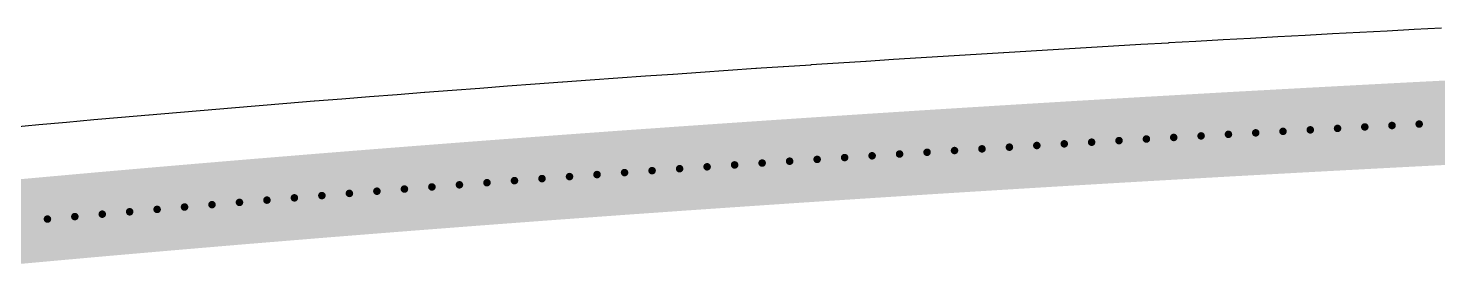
# Model space of a CAD drawing. Header units: millimetres. Extents: x -14 to 86, y -29 to 39.
# Drawn here: x 25.438 to 29.686, y -3.196 to -2.471 of the extents above; entities that cross this region are included whole.
import ezdxf

# ---------------------------------------------------------------- set-up
doc = ezdxf.new("R2010")
doc.units = ezdxf.units.MM
for name, color, linetype in [('BottomLayer', 5, 'Continuous'), ('KeepOutLayer', 6, 'Continuous'), ('Mechanical1', 6, 'Continuous'), ('TopLayer', 1, 'Continuous')]:
    doc.layers.add(name, color=color, linetype=linetype)

msp = doc.modelspace()

# ---------------------------------------------------------------- linework, layer by layer
at = {"layer": 'BottomLayer'}
for p, q in [((29.0393, -2.5066), (28.9569, -2.5113)), ((29.0394, -2.5066), (29.0393, -2.5066)), ((29.0393, -2.5066), (29.0393, -2.5066)), ((29.1217, -2.502), (29.0394, -2.5066)), ((29.1218, -2.5021), (29.1217, -2.502)), ((29.1219, -2.502), (29.1218, -2.5021)), ((29.2042, -2.4975), (29.1219, -2.502)), ((29.2043, -2.4975), (29.2042, -2.4975)), ((29.2042, -2.4975), (29.2042, -2.4975)), ((29.2865, -2.493), (29.2043, -2.4975)), ((29.2866, -2.493), (29.2865, -2.493)), ((29.2867, -2.493), (29.2866, -2.493)), ((29.3688, -2.4886), (29.2867, -2.493)), ((29.3689, -2.4886), (29.3688, -2.4886)), ((29.369, -2.4886), (29.3689, -2.4886)), ((29.4511, -2.4842), (29.369, -2.4886)), ((29.4512, -2.4842), (29.4511, -2.4842)), ((29.4511, -2.4842), (29.4511, -2.4842)), ((29.5332, -2.4799), (29.4512, -2.4842)), ((29.5333, -2.4799), (29.5332, -2.4799)), ((29.5334, -2.4799), (29.5333, -2.4799)), ((29.6153, -2.4756), (29.5334, -2.4799)), ((29.6154, -2.4756), (29.6153, -2.4756)), ((29.6155, -2.4756), (29.6154, -2.4756)), ((29.6974, -2.4714), (29.6155, -2.4756)), ((28.3776, -2.5453), (28.2949, -2.5504)), ((28.3777, -2.5453), (28.3776, -2.5453)), ((28.3778, -2.5453), (28.3777, -2.5453)), ((28.4605, -2.5402), (28.3778, -2.5453)), ((28.4606, -2.5403), (28.4605, -2.5402)), ((28.4607, -2.5402), (28.4606, -2.5403)), ((28.5433, -2.5353), (28.4607, -2.5402)), ((28.5434, -2.5353), (28.5433, -2.5353)), ((28.5435, -2.5353), (28.5434, -2.5353)), ((28.6261, -2.5304), (28.5435, -2.5353)), ((28.6262, -2.5304), (28.6261, -2.5304)), ((28.6263, -2.5304), (28.6262, -2.5304)), ((28.7088, -2.5255), (28.6263, -2.5304)), ((28.7089, -2.5255), (28.7088, -2.5255)), ((28.709, -2.5255), (28.7089, -2.5255)), ((28.7915, -2.5207), (28.709, -2.5255)), ((28.7916, -2.5207), (28.7915, -2.5207)), ((28.7917, -2.5207), (28.7916, -2.5207)), ((28.8741, -2.516), (28.7917, -2.5207)), ((28.8742, -2.516), (28.8741, -2.516)), ((28.8743, -2.5159), (28.8742, -2.516)), ((28.9567, -2.5113), (28.8743, -2.5159)), ((28.9568, -2.5113), (28.9567, -2.5113)), ((28.9569, -2.5113), (28.9568, -2.5113)), ((27.7136, -2.5877), (27.6307, -2.5932)), ((27.7137, -2.5877), (27.7136, -2.5877)), ((27.7138, -2.5877), (27.7137, -2.5877)), ((27.7967, -2.5822), (27.7138, -2.5877)), ((27.7968, -2.5822), (27.7967, -2.5822)), ((27.7969, -2.5821), (27.7968, -2.5822)), ((27.8798, -2.5767), (27.7969, -2.5821)), ((27.8799, -2.5767), (27.8798, -2.5767)), ((27.88, -2.5767), (27.8799, -2.5767)), ((27.9628, -2.5713), (27.88, -2.5767)), ((27.9629, -2.5713), (27.9628, -2.5713)), ((27.963, -2.5713), (27.9629, -2.5713)), ((28.0459, -2.566), (27.963, -2.5713)), ((28.046, -2.566), (28.0459, -2.566)), ((28.0461, -2.566), (28.046, -2.566)), ((28.1288, -2.5607), (28.0461, -2.566)), ((28.1289, -2.5607), (28.1288, -2.5607)), ((28.129, -2.5607), (28.1289, -2.5607)), ((28.2118, -2.5555), (28.129, -2.5607)), ((28.2119, -2.5555), (28.2118, -2.5555)), ((28.212, -2.5555), (28.2119, -2.5555)), ((28.2947, -2.5504), (28.212, -2.5555)), ((28.2948, -2.5504), (28.2947, -2.5504)), ((28.2949, -2.5504), (28.2948, -2.5504)), ((27.0484, -2.6341), (26.9654, -2.6402)), ((27.0485, -2.6341), (27.0484, -2.6341)), ((27.0486, -2.6341), (27.0485, -2.6341)), ((27.1316, -2.6281), (27.0486, -2.6341)), ((27.1317, -2.6281), (27.1316, -2.6281)), ((27.1318, -2.6281), (27.1317, -2.6281)), ((27.2147, -2.6221), (27.1318, -2.6281)), ((27.2149, -2.6221), (27.2147, -2.6221)), ((27.215, -2.6221), (27.2149, -2.6221)), ((27.2979, -2.6162), (27.215, -2.6221)), ((27.298, -2.6162), (27.2979, -2.6162)), ((27.2981, -2.6162), (27.298, -2.6162)), ((27.3811, -2.6104), (27.2981, -2.6162)), ((27.3812, -2.6104), (27.3811, -2.6104)), ((27.3813, -2.6103), (27.3812, -2.6104)), ((27.4643, -2.6046), (27.3813, -2.6103)), ((27.4644, -2.6046), (27.4643, -2.6046)), ((27.4645, -2.6046), (27.4644, -2.6046)), ((27.5474, -2.5989), (27.4645, -2.6046)), ((27.5475, -2.5989), (27.5474, -2.5989)), ((27.5476, -2.5989), (27.5475, -2.5989)), ((27.6305, -2.5932), (27.5476, -2.5989)), ((27.6306, -2.5933), (27.6305, -2.5932)), ((27.6307, -2.5932), (27.6306, -2.5933)), ((26.5493, -2.6718), (26.4664, -2.6783)), ((26.5494, -2.6718), (26.5493, -2.6718)), ((26.5495, -2.6718), (26.5494, -2.6718)), ((26.6325, -2.6653), (26.5495, -2.6718)), ((26.6326, -2.6653), (26.6325, -2.6653)), ((26.6327, -2.6653), (26.6326, -2.6653)), ((26.7156, -2.6589), (26.6327, -2.6653)), ((26.7158, -2.659), (26.7156, -2.6589)), ((26.7159, -2.6589), (26.7158, -2.659)), ((26.7988, -2.6526), (26.7159, -2.6589)), ((26.7989, -2.6526), (26.7988, -2.6526)), ((26.7991, -2.6526), (26.7989, -2.6526)), ((26.882, -2.6464), (26.7991, -2.6526)), ((26.8821, -2.6464), (26.882, -2.6464)), ((26.8822, -2.6464), (26.8821, -2.6464)), ((26.9652, -2.6402), (26.8822, -2.6464)), ((26.9653, -2.6402), (26.9652, -2.6402)), ((26.9654, -2.6402), (26.9653, -2.6402)), ((25.9676, -2.719), (25.8848, -2.7261)), ((25.9677, -2.719), (25.9676, -2.719)), ((25.9678, -2.719), (25.9677, -2.719)), ((26.0506, -2.7121), (25.9678, -2.719)), ((26.0507, -2.7121), (26.0506, -2.7121)), ((26.0509, -2.712), (26.0507, -2.7121)), ((26.1337, -2.7052), (26.0509, -2.712)), ((26.1338, -2.7052), (26.1337, -2.7052)), ((26.1339, -2.7051), (26.1338, -2.7052)), ((26.2168, -2.6983), (26.1339, -2.7051)), ((26.2169, -2.6984), (26.2168, -2.6983)), ((26.217, -2.6983), (26.2169, -2.6984)), ((26.2999, -2.6916), (26.217, -2.6983)), ((26.3, -2.6916), (26.2999, -2.6916)), ((26.3001, -2.6916), (26.3, -2.6916)), ((26.383, -2.6849), (26.3001, -2.6916)), ((26.3831, -2.6849), (26.383, -2.6849)), ((26.3832, -2.6849), (26.3831, -2.6849)), ((26.4661, -2.6783), (26.3832, -2.6849)), ((26.4663, -2.6783), (26.4661, -2.6783)), ((26.4664, -2.6783), (26.4663, -2.6783)), ((25.5528, -2.755), (25.4702, -2.7625)), ((25.5529, -2.7551), (25.5528, -2.755)), ((25.553, -2.755), (25.5529, -2.7551)), ((25.6357, -2.7477), (25.553, -2.755)), ((25.6358, -2.7477), (25.6357, -2.7477)), ((25.6359, -2.7477), (25.6358, -2.7477)), ((25.7186, -2.7404), (25.6359, -2.7477)), ((25.7187, -2.7404), (25.7186, -2.7404)), ((25.7189, -2.7404), (25.7187, -2.7404)), ((25.8015, -2.7332), (25.7189, -2.7404)), ((25.8017, -2.7332), (25.8015, -2.7332)), ((25.8018, -2.7332), (25.8017, -2.7332)), ((25.8845, -2.7261), (25.8018, -2.7332)), ((25.8847, -2.7261), (25.8845, -2.7261)), ((25.8848, -2.7261), (25.8847, -2.7261)), ((25.4699, -2.7625), (25.3874, -2.77)), ((25.4701, -2.7625), (25.4699, -2.7625)), ((25.4702, -2.7625), (25.4701, -2.7625))]:
    msp.add_line(p, q, dxfattribs=at)
at = {"layer": 'KeepOutLayer', "const_width": 0.254}
for points in [[(29.5482, -2.7644), (29.6302, -2.7601)], [(29.6302, -2.7601), (29.712, -2.7559)], [(29.712, -2.7559), (29.7938, -2.7517)], [(29.7938, -2.7517), (29.8756, -2.7476)], [(28.808, -2.8051), (28.8905, -2.8004)], [(28.8905, -2.8004), (28.9729, -2.7957)], [(28.9729, -2.7957), (29.0552, -2.791)], [(29.0552, -2.791), (29.1375, -2.7865)], [(29.1375, -2.7865), (29.2198, -2.782)], [(29.2198, -2.782), (29.302, -2.7775)], [(29.302, -2.7775), (29.3841, -2.7731)], [(29.3841, -2.7731), (29.4662, -2.7687)], [(29.4662, -2.7687), (29.5482, -2.7644)], [(28.0641, -2.8503), (28.1469, -2.845)], [(28.1469, -2.845), (28.2297, -2.8398)], [(28.2297, -2.8398), (28.3124, -2.8347)], [(28.3124, -2.8347), (28.3951, -2.8296)], [(28.3951, -2.8296), (28.4777, -2.8246)], [(28.4777, -2.8246), (28.5604, -2.8196)], [(28.5604, -2.8196), (28.643, -2.8147)], [(28.643, -2.8147), (28.7255, -2.8099)], [(28.7255, -2.8099), (28.808, -2.8051)], [(27.484, -2.8888), (27.5669, -2.8831)], [(27.5669, -2.8831), (27.6498, -2.8775)], [(27.6498, -2.8775), (27.7327, -2.8719)], [(27.7327, -2.8719), (27.8156, -2.8664)], [(27.8156, -2.8664), (27.8984, -2.861)], [(27.8984, -2.861), (27.9813, -2.8556)], [(27.9813, -2.8556), (28.0641, -2.8503)], [(26.8204, -2.9367), (26.9033, -2.9305)], [(26.9033, -2.9305), (26.9863, -2.9243)], [(26.9863, -2.9243), (27.0692, -2.9182)], [(27.0692, -2.9182), (27.1522, -2.9122)], [(27.1522, -2.9122), (27.2351, -2.9062)], [(27.2351, -2.9062), (27.3181, -2.9004)], [(27.3181, -2.9004), (27.401, -2.8945)], [(27.401, -2.8945), (27.484, -2.8888)], [(26.3229, -2.9755), (26.4058, -2.9689)], [(26.4058, -2.9689), (26.4887, -2.9623)], [(26.4887, -2.9623), (26.5716, -2.9558)], [(26.5716, -2.9558), (26.6545, -2.9494)], [(26.6545, -2.9494), (26.7374, -2.943)], [(26.7374, -2.943), (26.8204, -2.9367)], [(25.8262, -3.017), (25.9089, -3.0099)], [(25.9089, -3.0099), (25.9917, -3.0029)], [(25.9917, -3.0029), (26.0744, -2.9959)], [(26.0744, -2.9959), (26.1572, -2.9891)], [(26.1572, -2.9891), (26.2401, -2.9823)], [(26.2401, -2.9823), (26.3229, -2.9755)], [(25.3307, -3.0613), (25.4131, -3.0537)], [(25.4131, -3.0537), (25.4957, -3.0462)], [(25.4957, -3.0462), (25.5782, -3.0388)], [(25.5782, -3.0388), (25.6609, -3.0314)], [(25.6609, -3.0314), (25.7435, -3.0242)], [(25.7435, -3.0242), (25.8262, -3.017)], [(25.2482, -3.0689), (25.3307, -3.0613)]]:
    msp.add_lwpolyline(points, dxfattribs=at)
at = {"layer": 'KeepOutLayer', "const_width": 0.127}
for points in [[(29.5667, -2.7601, 1), (29.6937, -2.7601, 1)], [(29.5667, -2.7601, 1), (29.6937, -2.7601, 1)], [(29.6485, -2.7559, 1), (29.7755, -2.7559, 1)], [(29.6485, -2.7559, 1), (29.7755, -2.7559, 1)], [(29.7303, -2.7517, 1), (29.8573, -2.7517, 1)], [(29.7303, -2.7517, 1), (29.8573, -2.7517, 1)], [(28.827, -2.8004, 1), (28.954, -2.8004, 1)], [(28.827, -2.8004, 1), (28.954, -2.8004, 1)], [(28.9094, -2.7957, 1), (29.0364, -2.7957, 1)], [(28.9094, -2.7957, 1), (29.0364, -2.7957, 1)], [(28.9917, -2.791, 1), (29.1187, -2.791, 1)], [(28.9917, -2.791, 1), (29.1187, -2.791, 1)], [(29.074, -2.7865, 1), (29.201, -2.7865, 1)], [(29.074, -2.7865, 1), (29.201, -2.7865, 1)], [(29.1563, -2.782, 1), (29.2833, -2.782, 1)], [(29.1563, -2.782, 1), (29.2833, -2.782, 1)], [(29.2385, -2.7775, 1), (29.3655, -2.7775, 1)], [(29.2385, -2.7775, 1), (29.3655, -2.7775, 1)], [(29.3206, -2.7731, 1), (29.4476, -2.7731, 1)], [(29.3206, -2.7731, 1), (29.4476, -2.7731, 1)], [(29.4027, -2.7687, 1), (29.5297, -2.7687, 1)], [(29.4027, -2.7687, 1), (29.5297, -2.7687, 1)], [(29.4847, -2.7644, 1), (29.6117, -2.7644, 1)], [(29.4847, -2.7644, 1), (29.6117, -2.7644, 1)], [(28.0834, -2.845, 1), (28.2104, -2.845, 1)], [(28.0834, -2.845, 1), (28.2104, -2.845, 1)], [(28.1662, -2.8398, 1), (28.2932, -2.8398, 1)], [(28.1662, -2.8398, 1), (28.2932, -2.8398, 1)], [(28.2489, -2.8347, 1), (28.3759, -2.8347, 1)], [(28.2489, -2.8347, 1), (28.3759, -2.8347, 1)], [(28.3316, -2.8296, 1), (28.4586, -2.8296, 1)], [(28.3316, -2.8296, 1), (28.4586, -2.8296, 1)], [(28.4142, -2.8246, 1), (28.5412, -2.8246, 1)], [(28.4142, -2.8246, 1), (28.5412, -2.8246, 1)], [(28.4969, -2.8196, 1), (28.6239, -2.8196, 1)], [(28.4969, -2.8196, 1), (28.6239, -2.8196, 1)], [(28.5795, -2.8147, 1), (28.7065, -2.8147, 1)], [(28.5795, -2.8147, 1), (28.7065, -2.8147, 1)], [(28.662, -2.8099, 1), (28.789, -2.8099, 1)], [(28.662, -2.8099, 1), (28.789, -2.8099, 1)], [(28.7445, -2.8051, 1), (28.8715, -2.8051, 1)], [(28.7445, -2.8051, 1), (28.8715, -2.8051, 1)], [(27.5034, -2.8831, 1), (27.6304, -2.8831, 1)], [(27.5034, -2.8831, 1), (27.6304, -2.8831, 1)], [(27.5863, -2.8775, 1), (27.7133, -2.8775, 1)], [(27.5863, -2.8775, 1), (27.7133, -2.8775, 1)], [(27.6692, -2.8719, 1), (27.7962, -2.8719, 1)], [(27.6692, -2.8719, 1), (27.7962, -2.8719, 1)], [(27.7521, -2.8664, 1), (27.8791, -2.8664, 1)], [(27.7521, -2.8664, 1), (27.8791, -2.8664, 1)], [(27.8349, -2.861, 1), (27.9619, -2.861, 1)], [(27.8349, -2.861, 1), (27.9619, -2.861, 1)], [(27.9178, -2.8556, 1), (28.0448, -2.8556, 1)], [(27.9178, -2.8556, 1), (28.0448, -2.8556, 1)], [(28.0006, -2.8503, 1), (28.1276, -2.8503, 1)], [(28.0006, -2.8503, 1), (28.1276, -2.8503, 1)], [(26.8398, -2.9305, 1), (26.9668, -2.9305, 1)], [(26.8398, -2.9305, 1), (26.9668, -2.9305, 1)], [(26.9228, -2.9243, 1), (27.0498, -2.9243, 1)], [(26.9228, -2.9243, 1), (27.0498, -2.9243, 1)], [(27.0057, -2.9182, 1), (27.1327, -2.9182, 1)], [(27.0057, -2.9182, 1), (27.1327, -2.9182, 1)], [(27.0887, -2.9122, 1), (27.2157, -2.9122, 1)], [(27.0887, -2.9122, 1), (27.2157, -2.9122, 1)], [(27.1716, -2.9062, 1), (27.2986, -2.9062, 1)], [(27.1716, -2.9062, 1), (27.2986, -2.9062, 1)], [(27.2546, -2.9004, 1), (27.3816, -2.9004, 1)], [(27.2546, -2.9004, 1), (27.3816, -2.9004, 1)], [(27.3375, -2.8945, 1), (27.4645, -2.8945, 1)], [(27.3375, -2.8945, 1), (27.4645, -2.8945, 1)], [(27.4205, -2.8888, 1), (27.5475, -2.8888, 1)], [(27.4205, -2.8888, 1), (27.5475, -2.8888, 1)], [(26.3423, -2.9689, 1), (26.4693, -2.9689, 1)], [(26.3423, -2.9689, 1), (26.4693, -2.9689, 1)], [(26.4252, -2.9623, 1), (26.5522, -2.9623, 1)], [(26.4252, -2.9623, 1), (26.5522, -2.9623, 1)], [(26.5081, -2.9558, 1), (26.6351, -2.9558, 1)], [(26.5081, -2.9558, 1), (26.6351, -2.9558, 1)], [(26.591, -2.9494, 1), (26.718, -2.9494, 1)], [(26.591, -2.9494, 1), (26.718, -2.9494, 1)], [(26.6739, -2.943, 1), (26.8009, -2.943, 1)], [(26.6739, -2.943, 1), (26.8009, -2.943, 1)], [(26.7569, -2.9367, 1), (26.8839, -2.9367, 1)], [(26.7569, -2.9367, 1), (26.8839, -2.9367, 1)], [(25.8454, -3.0099, 1), (25.9724, -3.0099, 1)], [(25.8454, -3.0099, 1), (25.9724, -3.0099, 1)], [(25.9282, -3.0029, 1), (26.0552, -3.0029, 1)], [(25.9282, -3.0029, 1), (26.0552, -3.0029, 1)], [(26.0109, -2.9959, 1), (26.1379, -2.9959, 1)], [(26.0109, -2.9959, 1), (26.1379, -2.9959, 1)], [(26.0937, -2.9891, 1), (26.2207, -2.9891, 1)], [(26.0937, -2.9891, 1), (26.2207, -2.9891, 1)], [(26.1766, -2.9823, 1), (26.3036, -2.9823, 1)], [(26.1766, -2.9823, 1), (26.3036, -2.9823, 1)], [(26.2594, -2.9755, 1), (26.3864, -2.9755, 1)], [(26.2594, -2.9755, 1), (26.3864, -2.9755, 1)], [(25.3496, -3.0537, 1), (25.4766, -3.0537, 1)], [(25.3496, -3.0537, 1), (25.4766, -3.0537, 1)], [(25.4322, -3.0462, 1), (25.5592, -3.0462, 1)], [(25.4322, -3.0462, 1), (25.5592, -3.0462, 1)], [(25.5147, -3.0388, 1), (25.6417, -3.0388, 1)], [(25.5147, -3.0388, 1), (25.6417, -3.0388, 1)], [(25.5974, -3.0314, 1), (25.7244, -3.0314, 1)], [(25.5974, -3.0314, 1), (25.7244, -3.0314, 1)], [(25.68, -3.0242, 1), (25.807, -3.0242, 1)], [(25.68, -3.0242, 1), (25.807, -3.0242, 1)], [(25.7627, -3.017, 1), (25.8897, -3.017, 1)], [(25.7627, -3.017, 1), (25.8897, -3.017, 1)], [(25.2672, -3.0613, 1), (25.3942, -3.0613, 1)], [(25.2672, -3.0613, 1), (25.3942, -3.0613, 1)]]:
    msp.add_lwpolyline(points, format="xyb", close=True, dxfattribs=at)
at = {"layer": 'Mechanical1', "const_width": 0.0227}
for points in [[(29.3841, -2.7731), (29.4662, -2.7687)], [(29.4662, -2.7687), (29.5482, -2.7644)], [(29.5482, -2.7644), (29.6302, -2.7601)], [(29.6302, -2.7601), (29.712, -2.7559)], [(28.5604, -2.8196), (28.643, -2.8147)], [(28.643, -2.8147), (28.7255, -2.8099)], [(28.7255, -2.8099), (28.808, -2.8051)], [(28.808, -2.8051), (28.8905, -2.8004)], [(28.8905, -2.8004), (28.9729, -2.7957)], [(28.9729, -2.7957), (29.0552, -2.791)], [(29.0552, -2.791), (29.1375, -2.7865)], [(29.1375, -2.7865), (29.2198, -2.782)], [(29.2198, -2.782), (29.302, -2.7775)], [(29.302, -2.7775), (29.3841, -2.7731)], [(27.8984, -2.861), (27.9813, -2.8556)], [(27.9813, -2.8556), (28.0641, -2.8503)], [(28.0641, -2.8503), (28.1469, -2.845)], [(28.1469, -2.845), (28.2297, -2.8398)], [(28.2297, -2.8398), (28.3124, -2.8347)], [(28.3124, -2.8347), (28.3951, -2.8296)], [(28.3951, -2.8296), (28.4777, -2.8246)], [(28.4777, -2.8246), (28.5604, -2.8196)], [(27.2351, -2.9062), (27.3181, -2.9004)], [(27.3181, -2.9004), (27.401, -2.8945)], [(27.401, -2.8945), (27.484, -2.8888)], [(27.484, -2.8888), (27.5669, -2.8831)], [(27.5669, -2.8831), (27.6498, -2.8775)], [(27.6498, -2.8775), (27.7327, -2.8719)], [(27.7327, -2.8719), (27.8156, -2.8664)], [(27.8156, -2.8664), (27.8984, -2.861)], [(26.7374, -2.943), (26.8204, -2.9367)], [(26.8204, -2.9367), (26.9033, -2.9305)], [(26.9033, -2.9305), (26.9863, -2.9243)], [(26.9863, -2.9243), (27.0692, -2.9182)], [(27.0692, -2.9182), (27.1522, -2.9122)], [(27.1522, -2.9122), (27.2351, -2.9062)], [(26.1572, -2.9891), (26.2401, -2.9823)], [(26.2401, -2.9823), (26.3229, -2.9755)], [(26.3229, -2.9755), (26.4058, -2.9689)], [(26.4058, -2.9689), (26.4887, -2.9623)], [(26.4887, -2.9623), (26.5716, -2.9558)], [(26.5716, -2.9558), (26.6545, -2.9494)], [(26.6545, -2.9494), (26.7374, -2.943)], [(25.6609, -3.0314), (25.7435, -3.0242)], [(25.7435, -3.0242), (25.8262, -3.017)], [(25.8262, -3.017), (25.9089, -3.0099)], [(25.9089, -3.0099), (25.9917, -3.0029)], [(25.9917, -3.0029), (26.0744, -2.9959)], [(26.0744, -2.9959), (26.1572, -2.9891)], [(25.4131, -3.0537), (25.4957, -3.0462)], [(25.4957, -3.0462), (25.5782, -3.0388)], [(25.5782, -3.0388), (25.6609, -3.0314)]]:
    msp.add_lwpolyline(points, dxfattribs=at)
at = {"layer": 'Mechanical1', "const_width": 0.0113}
for points in [[(29.4605, -2.7687, 1), (29.4719, -2.7687, 1)], [(29.4605, -2.7687, 1), (29.4719, -2.7687, 1)], [(29.5425, -2.7644, 1), (29.5539, -2.7644, 1)], [(29.5425, -2.7644, 1), (29.5539, -2.7644, 1)], [(29.6245, -2.7601, 1), (29.6358, -2.7601, 1)], [(29.6245, -2.7601, 1), (29.6358, -2.7601, 1)], [(28.6373, -2.8147, 1), (28.6486, -2.8147, 1)], [(28.6373, -2.8147, 1), (28.6486, -2.8147, 1)], [(28.7198, -2.8099, 1), (28.7312, -2.8099, 1)], [(28.7198, -2.8099, 1), (28.7312, -2.8099, 1)], [(28.8023, -2.8051, 1), (28.8137, -2.8051, 1)], [(28.8023, -2.8051, 1), (28.8137, -2.8051, 1)], [(28.8848, -2.8004, 1), (28.8961, -2.8004, 1)], [(28.8848, -2.8004, 1), (28.8961, -2.8004, 1)], [(28.9672, -2.7957, 1), (28.9785, -2.7957, 1)], [(28.9672, -2.7957, 1), (28.9785, -2.7957, 1)], [(29.0496, -2.791, 1), (29.0609, -2.791, 1)], [(29.0496, -2.791, 1), (29.0609, -2.791, 1)], [(29.1319, -2.7865, 1), (29.1432, -2.7865, 1)], [(29.1319, -2.7865, 1), (29.1432, -2.7865, 1)], [(29.2141, -2.782, 1), (29.2255, -2.782, 1)], [(29.2141, -2.782, 1), (29.2255, -2.782, 1)], [(29.2963, -2.7775, 1), (29.3077, -2.7775, 1)], [(29.2963, -2.7775, 1), (29.3077, -2.7775, 1)], [(29.3785, -2.7731, 1), (29.3898, -2.7731, 1)], [(29.3785, -2.7731, 1), (29.3898, -2.7731, 1)], [(27.9756, -2.8556, 1), (27.987, -2.8556, 1)], [(27.9756, -2.8556, 1), (27.987, -2.8556, 1)], [(28.0584, -2.8503, 1), (28.0698, -2.8503, 1)], [(28.0584, -2.8503, 1), (28.0698, -2.8503, 1)], [(28.1412, -2.845, 1), (28.1526, -2.845, 1)], [(28.1412, -2.845, 1), (28.1526, -2.845, 1)], [(28.224, -2.8398, 1), (28.2353, -2.8398, 1)], [(28.224, -2.8398, 1), (28.2353, -2.8398, 1)], [(28.3067, -2.8347, 1), (28.3181, -2.8347, 1)], [(28.3067, -2.8347, 1), (28.3181, -2.8347, 1)], [(28.3894, -2.8296, 1), (28.4008, -2.8296, 1)], [(28.3894, -2.8296, 1), (28.4008, -2.8296, 1)], [(28.4721, -2.8246, 1), (28.4834, -2.8246, 1)], [(28.4721, -2.8246, 1), (28.4834, -2.8246, 1)], [(28.5547, -2.8196, 1), (28.566, -2.8196, 1)], [(28.5547, -2.8196, 1), (28.566, -2.8196, 1)], [(27.3124, -2.9004, 1), (27.3238, -2.9004, 1)], [(27.3124, -2.9004, 1), (27.3238, -2.9004, 1)], [(27.3954, -2.8945, 1), (27.4067, -2.8945, 1)], [(27.3954, -2.8945, 1), (27.4067, -2.8945, 1)], [(27.4783, -2.8888, 1), (27.4896, -2.8888, 1)], [(27.4783, -2.8888, 1), (27.4896, -2.8888, 1)], [(27.5612, -2.8831, 1), (27.5726, -2.8831, 1)], [(27.5612, -2.8831, 1), (27.5726, -2.8831, 1)], [(27.6441, -2.8775, 1), (27.6555, -2.8775, 1)], [(27.6441, -2.8775, 1), (27.6555, -2.8775, 1)], [(27.727, -2.8719, 1), (27.7384, -2.8719, 1)], [(27.727, -2.8719, 1), (27.7384, -2.8719, 1)], [(27.8099, -2.8664, 1), (27.8213, -2.8664, 1)], [(27.8099, -2.8664, 1), (27.8213, -2.8664, 1)], [(27.8928, -2.861, 1), (27.9041, -2.861, 1)], [(27.8928, -2.861, 1), (27.9041, -2.861, 1)], [(26.8147, -2.9367, 1), (26.8261, -2.9367, 1)], [(26.8147, -2.9367, 1), (26.8261, -2.9367, 1)], [(26.8977, -2.9305, 1), (26.909, -2.9305, 1)], [(26.8977, -2.9305, 1), (26.909, -2.9305, 1)], [(26.9806, -2.9243, 1), (26.992, -2.9243, 1)], [(26.9806, -2.9243, 1), (26.992, -2.9243, 1)], [(27.0636, -2.9182, 1), (27.0749, -2.9182, 1)], [(27.0636, -2.9182, 1), (27.0749, -2.9182, 1)], [(27.1465, -2.9122, 1), (27.1579, -2.9122, 1)], [(27.1465, -2.9122, 1), (27.1579, -2.9122, 1)], [(27.2295, -2.9062, 1), (27.2408, -2.9062, 1)], [(27.2295, -2.9062, 1), (27.2408, -2.9062, 1)], [(26.2344, -2.9823, 1), (26.2457, -2.9823, 1)], [(26.2344, -2.9823, 1), (26.2457, -2.9823, 1)], [(26.3172, -2.9755, 1), (26.3286, -2.9755, 1)], [(26.3172, -2.9755, 1), (26.3286, -2.9755, 1)], [(26.4001, -2.9689, 1), (26.4115, -2.9689, 1)], [(26.4001, -2.9689, 1), (26.4115, -2.9689, 1)], [(26.483, -2.9623, 1), (26.4944, -2.9623, 1)], [(26.483, -2.9623, 1), (26.4944, -2.9623, 1)], [(26.5659, -2.9558, 1), (26.5773, -2.9558, 1)], [(26.5659, -2.9558, 1), (26.5773, -2.9558, 1)], [(26.6488, -2.9494, 1), (26.6602, -2.9494, 1)], [(26.6488, -2.9494, 1), (26.6602, -2.9494, 1)], [(26.7318, -2.943, 1), (26.7431, -2.943, 1)], [(26.7318, -2.943, 1), (26.7431, -2.943, 1)], [(25.7378, -3.0242, 1), (25.7492, -3.0242, 1)], [(25.7378, -3.0242, 1), (25.7492, -3.0242, 1)], [(25.8205, -3.017, 1), (25.8319, -3.017, 1)], [(25.8205, -3.017, 1), (25.8319, -3.017, 1)], [(25.9032, -3.0099, 1), (25.9146, -3.0099, 1)], [(25.9032, -3.0099, 1), (25.9146, -3.0099, 1)], [(25.986, -3.0029, 1), (25.9973, -3.0029, 1)], [(25.986, -3.0029, 1), (25.9973, -3.0029, 1)], [(26.0688, -2.9959, 1), (26.0801, -2.9959, 1)], [(26.0688, -2.9959, 1), (26.0801, -2.9959, 1)], [(26.1516, -2.9891, 1), (26.1629, -2.9891, 1)], [(26.1516, -2.9891, 1), (26.1629, -2.9891, 1)], [(25.49, -3.0462, 1), (25.5013, -3.0462, 1)], [(25.49, -3.0462, 1), (25.5013, -3.0462, 1)], [(25.5726, -3.0388, 1), (25.5839, -3.0388, 1)], [(25.5726, -3.0388, 1), (25.5839, -3.0388, 1)], [(25.6552, -3.0314, 1), (25.6665, -3.0314, 1)], [(25.6552, -3.0314, 1), (25.6665, -3.0314, 1)]]:
    msp.add_lwpolyline(points, format="xyb", close=True, dxfattribs=at)
at = {"layer": 'TopLayer'}
for p, q in [((29.0393, -2.5066), (28.9569, -2.5113)), ((29.0394, -2.5066), (29.0393, -2.5066)), ((29.0393, -2.5066), (29.0393, -2.5066)), ((29.1217, -2.502), (29.0394, -2.5066)), ((29.1218, -2.5021), (29.1217, -2.502)), ((29.1219, -2.502), (29.1218, -2.5021)), ((29.2042, -2.4975), (29.1219, -2.502)), ((29.2043, -2.4975), (29.2042, -2.4975)), ((29.2042, -2.4975), (29.2042, -2.4975)), ((29.2865, -2.493), (29.2043, -2.4975)), ((29.2866, -2.493), (29.2865, -2.493)), ((29.2867, -2.493), (29.2866, -2.493)), ((29.3688, -2.4886), (29.2867, -2.493)), ((29.3689, -2.4886), (29.3688, -2.4886)), ((29.369, -2.4886), (29.3689, -2.4886)), ((29.4511, -2.4842), (29.369, -2.4886)), ((29.4512, -2.4842), (29.4511, -2.4842)), ((29.4511, -2.4842), (29.4511, -2.4842)), ((29.5332, -2.4799), (29.4512, -2.4842)), ((29.5333, -2.4799), (29.5332, -2.4799)), ((29.5334, -2.4799), (29.5333, -2.4799)), ((29.6153, -2.4756), (29.5334, -2.4799)), ((29.6154, -2.4756), (29.6153, -2.4756)), ((29.6155, -2.4756), (29.6154, -2.4756)), ((29.6974, -2.4714), (29.6155, -2.4756)), ((28.3776, -2.5453), (28.2949, -2.5504)), ((28.3777, -2.5453), (28.3776, -2.5453)), ((28.3778, -2.5453), (28.3777, -2.5453)), ((28.4605, -2.5402), (28.3778, -2.5453)), ((28.4606, -2.5403), (28.4605, -2.5402)), ((28.4607, -2.5402), (28.4606, -2.5403)), ((28.5433, -2.5353), (28.4607, -2.5402)), ((28.5434, -2.5353), (28.5433, -2.5353)), ((28.5435, -2.5353), (28.5434, -2.5353)), ((28.6261, -2.5304), (28.5435, -2.5353)), ((28.6262, -2.5304), (28.6261, -2.5304)), ((28.6263, -2.5304), (28.6262, -2.5304)), ((28.7088, -2.5255), (28.6263, -2.5304)), ((28.7089, -2.5255), (28.7088, -2.5255)), ((28.709, -2.5255), (28.7089, -2.5255)), ((28.7915, -2.5207), (28.709, -2.5255)), ((28.7916, -2.5207), (28.7915, -2.5207)), ((28.7917, -2.5207), (28.7916, -2.5207)), ((28.8741, -2.516), (28.7917, -2.5207)), ((28.8742, -2.516), (28.8741, -2.516)), ((28.8743, -2.5159), (28.8742, -2.516)), ((28.9567, -2.5113), (28.8743, -2.5159)), ((28.9568, -2.5113), (28.9567, -2.5113)), ((28.9569, -2.5113), (28.9568, -2.5113)), ((27.7136, -2.5877), (27.6307, -2.5932)), ((27.7137, -2.5877), (27.7136, -2.5877)), ((27.7138, -2.5877), (27.7137, -2.5877)), ((27.7967, -2.5822), (27.7138, -2.5877)), ((27.7968, -2.5822), (27.7967, -2.5822)), ((27.7969, -2.5821), (27.7968, -2.5822)), ((27.8798, -2.5767), (27.7969, -2.5821)), ((27.8799, -2.5767), (27.8798, -2.5767)), ((27.88, -2.5767), (27.8799, -2.5767)), ((27.9628, -2.5713), (27.88, -2.5767)), ((27.9629, -2.5713), (27.9628, -2.5713)), ((27.963, -2.5713), (27.9629, -2.5713)), ((28.0459, -2.566), (27.963, -2.5713)), ((28.046, -2.566), (28.0459, -2.566)), ((28.0461, -2.566), (28.046, -2.566)), ((28.1288, -2.5607), (28.0461, -2.566)), ((28.1289, -2.5607), (28.1288, -2.5607)), ((28.129, -2.5607), (28.1289, -2.5607)), ((28.2118, -2.5555), (28.129, -2.5607)), ((28.2119, -2.5555), (28.2118, -2.5555)), ((28.212, -2.5555), (28.2119, -2.5555)), ((28.2947, -2.5504), (28.212, -2.5555)), ((28.2948, -2.5504), (28.2947, -2.5504)), ((28.2949, -2.5504), (28.2948, -2.5504)), ((27.0484, -2.6341), (26.9654, -2.6402)), ((27.0485, -2.6341), (27.0484, -2.6341)), ((27.0486, -2.6341), (27.0485, -2.6341)), ((27.1316, -2.6281), (27.0486, -2.6341)), ((27.1317, -2.6281), (27.1316, -2.6281)), ((27.1318, -2.6281), (27.1317, -2.6281)), ((27.2147, -2.6221), (27.1318, -2.6281)), ((27.2149, -2.6221), (27.2147, -2.6221)), ((27.215, -2.6221), (27.2149, -2.6221)), ((27.2979, -2.6162), (27.215, -2.6221)), ((27.298, -2.6162), (27.2979, -2.6162)), ((27.2981, -2.6162), (27.298, -2.6162)), ((27.3811, -2.6104), (27.2981, -2.6162)), ((27.3812, -2.6104), (27.3811, -2.6104)), ((27.3813, -2.6103), (27.3812, -2.6104)), ((27.4643, -2.6046), (27.3813, -2.6103)), ((27.4644, -2.6046), (27.4643, -2.6046)), ((27.4645, -2.6046), (27.4644, -2.6046)), ((27.5474, -2.5989), (27.4645, -2.6046)), ((27.5475, -2.5989), (27.5474, -2.5989)), ((27.5476, -2.5989), (27.5475, -2.5989)), ((27.6305, -2.5932), (27.5476, -2.5989)), ((27.6306, -2.5933), (27.6305, -2.5932)), ((27.6307, -2.5932), (27.6306, -2.5933)), ((26.5493, -2.6718), (26.4664, -2.6783)), ((26.5494, -2.6718), (26.5493, -2.6718)), ((26.5495, -2.6718), (26.5494, -2.6718)), ((26.6325, -2.6653), (26.5495, -2.6718)), ((26.6326, -2.6653), (26.6325, -2.6653)), ((26.6327, -2.6653), (26.6326, -2.6653)), ((26.7156, -2.6589), (26.6327, -2.6653)), ((26.7158, -2.659), (26.7156, -2.6589)), ((26.7159, -2.6589), (26.7158, -2.659)), ((26.7988, -2.6526), (26.7159, -2.6589)), ((26.7989, -2.6526), (26.7988, -2.6526)), ((26.7991, -2.6526), (26.7989, -2.6526)), ((26.882, -2.6464), (26.7991, -2.6526)), ((26.8821, -2.6464), (26.882, -2.6464)), ((26.8822, -2.6464), (26.8821, -2.6464)), ((26.9652, -2.6402), (26.8822, -2.6464)), ((26.9653, -2.6402), (26.9652, -2.6402)), ((26.9654, -2.6402), (26.9653, -2.6402)), ((25.9676, -2.719), (25.8848, -2.7261)), ((25.9677, -2.719), (25.9676, -2.719)), ((25.9678, -2.719), (25.9677, -2.719)), ((26.0506, -2.7121), (25.9678, -2.719)), ((26.0507, -2.7121), (26.0506, -2.7121)), ((26.0509, -2.712), (26.0507, -2.7121)), ((26.1337, -2.7052), (26.0509, -2.712)), ((26.1338, -2.7052), (26.1337, -2.7052)), ((26.1339, -2.7051), (26.1338, -2.7052)), ((26.2168, -2.6983), (26.1339, -2.7051)), ((26.2169, -2.6984), (26.2168, -2.6983)), ((26.217, -2.6983), (26.2169, -2.6984)), ((26.2999, -2.6916), (26.217, -2.6983)), ((26.3, -2.6916), (26.2999, -2.6916)), ((26.3001, -2.6916), (26.3, -2.6916)), ((26.383, -2.6849), (26.3001, -2.6916)), ((26.3831, -2.6849), (26.383, -2.6849)), ((26.3832, -2.6849), (26.3831, -2.6849)), ((26.4661, -2.6783), (26.3832, -2.6849)), ((26.4663, -2.6783), (26.4661, -2.6783)), ((26.4664, -2.6783), (26.4663, -2.6783)), ((25.5528, -2.755), (25.4702, -2.7625)), ((25.5529, -2.7551), (25.5528, -2.755)), ((25.553, -2.755), (25.5529, -2.7551)), ((25.6357, -2.7477), (25.553, -2.755)), ((25.6358, -2.7477), (25.6357, -2.7477)), ((25.6359, -2.7477), (25.6358, -2.7477)), ((25.7186, -2.7404), (25.6359, -2.7477)), ((25.7187, -2.7404), (25.7186, -2.7404)), ((25.7189, -2.7404), (25.7187, -2.7404)), ((25.8015, -2.7332), (25.7189, -2.7404)), ((25.8017, -2.7332), (25.8015, -2.7332)), ((25.8018, -2.7332), (25.8017, -2.7332)), ((25.8845, -2.7261), (25.8018, -2.7332)), ((25.8847, -2.7261), (25.8845, -2.7261)), ((25.8848, -2.7261), (25.8847, -2.7261)), ((25.4699, -2.7625), (25.3874, -2.77)), ((25.4701, -2.7625), (25.4699, -2.7625)), ((25.4702, -2.7625), (25.4701, -2.7625))]:
    msp.add_line(p, q, dxfattribs=at)

doc.saveas('drawing.dxf')
